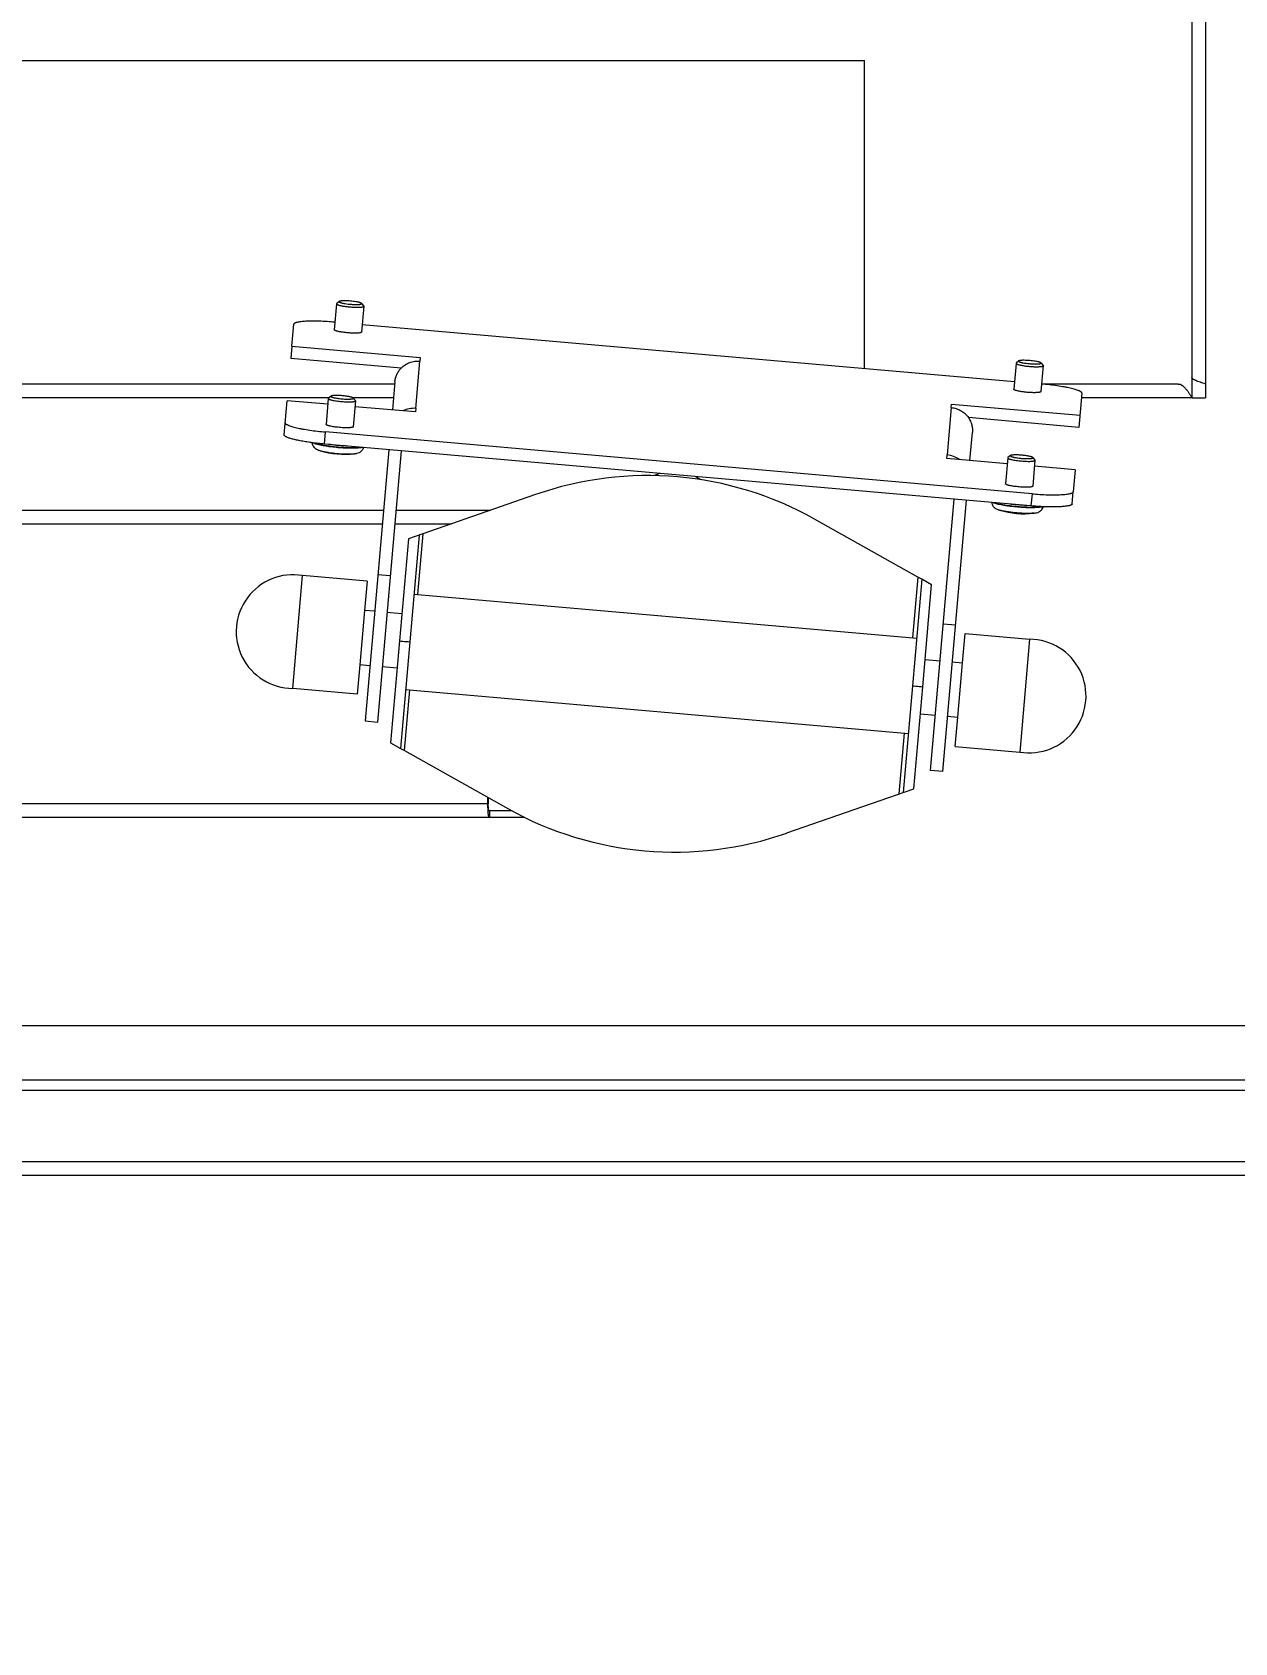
# Model space of a CAD drawing. Header units: millimetres. Extents: x 2027740 to 2136289, y -1533552 to -1491502.
# Drawn here: x 2096583.1 to 2096759.4, y -1507472.3 to -1507236.3 of the extents above; entities that cross this region are included whole.
import ezdxf

# ---------------------------------------------------------------- set-up
doc = ezdxf.new("R2010")
doc.units = ezdxf.units.MM
doc.header["$MEASUREMENT"] = 0
doc.layers.add('10_Einrichtung', color=7, linetype='Continuous', lineweight=0)
doc.layers.add('13_Ladenbau', color=94, linetype='Continuous', lineweight=0)
doc.styles.add('Rossmann', font='ARIALN.TTF', dxfattribs={"height": 100})
doc.styles.add('Style-Arial Narrow', font='ARIALN.TTF')
doc.dimstyles.new('Rossmann', dxfattribs={"dimtxt": 100, "dimasz": 75, "dimexe": 50, "dimexo": 0.0625, "dimgap": 50, "dimtad": 1, "dimdec": 3, "dimlfac": 0.001, "dimzin": 3, "dimtxsty": 'Rossmann', "dimcen": 0, "dimadec": 3, "dimazin": 0, "dimtfac": 1, "dimtdec": 0, "dimtofl": 0, "dimtmove": 0, "dimatfit": 1, "dimfxl": 200, "dimfxlon": 1, "dimfrac": 2, "dimtolj": 1, "dimtzin": 3, "dimarcsym": 0})

# ---------------------------------------------------------------- blocks, each defined once
blk = doc.blocks.new('*U906')
at = {"layer": '10_Einrichtung', "color": 1, "linetype": 'Continuous', "lineweight": 0}
for p, q in [((2.5287, 1.1203), (2.5287, -2.3897)), ((2.5487, 1.1303), (2.5487, -2.3997)), ((0.0487, -1.9257), (2.0487, -1.9257)), ((2.0487, -2.377), (2.0487, -1.9257)), ((1.2746, -2.2822), (1.2713, -2.3202)), ((1.2786, -2.2787), (1.2749, -2.2818)), ((1.3112, -2.2816), (1.3143, -2.2853)), ((1.3145, -2.2857), (1.3112, -2.3237)), ((1.209, -2.3443), (1.2118, -2.3122)), ((1.3121, -2.3126), (2.2685, -2.3962)), ((1.209, -2.3443), (1.2074, -2.3621)), ((1.209, -2.3443), (1.3973, -2.3608)), ((1.3693, -2.3763), (1.2074, -2.3621)), ((1.3907, -2.4354), (1.3968, -2.3661)), ((1.3973, -2.3608), (1.3968, -2.3661)), ((2.2708, -2.3694), (2.2675, -2.4073)), ((2.2748, -2.3659), (2.2711, -2.369)), ((2.3074, -2.3688), (2.3105, -2.3724)), ((2.3107, -2.3728), (2.3074, -2.4108)), ((1.3597, -2.3997), (-0.3913, -2.3997)), ((1.36, -2.3967), (1.3564, -2.4377)), ((2.5087, -2.3997), (2.3083, -2.3997)), ((2.5287, -2.3897), (2.5287, -2.4197)), ((2.5487, -2.3997), (2.5487, -2.4197)), ((1.2637, -2.4197), (-0.4113, -2.4197)), ((1.1976, -2.4741), (1.202, -2.4242)), ((1.2618, -2.4294), (1.202, -2.4242)), ((1.2625, -2.4208), (1.2592, -2.4588)), ((1.2665, -2.4174), (1.2627, -2.4205)), ((1.358, -2.4197), (1.2982, -2.4197)), ((1.299, -2.4202), (1.3022, -2.4239)), ((1.3024, -2.4243), (1.299, -2.4623)), ((2.1758, -2.4342), (2.1763, -2.429)), ((2.1763, -2.429), (2.3646, -2.4454)), ((2.3674, -2.4133), (2.363, -2.4632)), ((2.5287, -2.4197), (2.3668, -2.4197)), ((2.5287, -2.4197), (2.5487, -2.4197)), ((1.3903, -2.4407), (1.3016, -2.4329)), ((1.3907, -2.4354), (1.3903, -2.4407)), ((2.1758, -2.4342), (2.1698, -2.5036)), ((2.363, -2.4632), (2.2011, -2.449)), ((1.2567, -2.4877), (1.2582, -2.4699)), ((2.2943, -2.5606), (1.2582, -2.4699)), ((2.2032, -2.5118), (2.2068, -2.4707)), ((1.3138, -2.4927), (1.2567, -2.4877)), ((2.2356, -2.5733), (1.3138, -2.4927)), ((1.3513, -2.496), (1.3165, -2.8935)), ((1.3692, -2.4975), (1.3345, -2.895)), ((1.3009, -2.5018), (1.3009, -2.5018)), ((2.1693, -2.5088), (2.1698, -2.5036)), ((2.258, -2.5166), (2.1693, -2.5088)), ((2.2587, -2.508), (2.2554, -2.546)), ((2.2627, -2.5045), (2.2589, -2.5076)), ((2.2952, -2.5074), (2.2984, -2.5111)), ((2.2986, -2.5115), (2.2952, -2.5495)), ((2.3576, -2.5253), (2.2978, -2.5201)), ((2.3576, -2.5253), (2.3548, -2.5575)), ((1.5661, -2.5618), (1.38, -2.6267)), ((2.1454, -2.966), (2.1801, -2.5685)), ((2.1633, -2.9675), (2.1981, -2.57)), ((2.2943, -2.5606), (2.2927, -2.5783)), ((2.3532, -2.5752), (2.3548, -2.5575)), ((-0.0728, -2.5847), (1.3435, -2.5847)), ((1.3616, -2.5847), (1.5004, -2.5847)), ((1.4986, -2.5847), (1.4986, -2.5853)), ((2.2927, -2.5783), (2.2356, -2.5733)), ((2.2467, -2.5845), (2.2467, -2.5845)), ((0.0142, -2.6047), (1.3418, -2.6047)), ((1.3599, -2.6047), (1.4431, -2.6047)), ((1.394, -2.7082), (1.4018, -2.6191)), ((2.127, -2.6826), (1.9751, -2.5975)), ((1.38, -2.6267), (1.3539, -2.9256)), ((1.3955, -2.6213), (1.3682, -2.9336)), ((1.2103, -2.8458), (1.2247, -2.6804)), ((1.3194, -2.6887), (1.2247, -2.6804)), ((1.3194, -2.6887), (1.3156, -2.7315)), ((1.3532, -2.6806), (1.3353, -2.6791)), ((2.1327, -2.6858), (2.1054, -2.9981)), ((2.127, -2.6826), (2.1192, -2.7717)), ((2.1327, -2.6858), (2.127, -2.6826)), ((2.1471, -2.6938), (2.1327, -2.6858)), ((1.388, -2.7077), (2.1252, -2.7722)), ((2.134, -2.8433), (2.1471, -2.6938)), ((1.3156, -2.7315), (1.3087, -2.8112)), ((1.3306, -2.7328), (1.3156, -2.7315)), ((1.3704, -2.7363), (1.3485, -2.7344)), ((2.1821, -2.7532), (2.1641, -2.7516)), ((1.3669, -2.7761), (1.3819, -2.7774)), ((2.1923, -2.8082), (2.196, -2.7654)), ((2.196, -2.7654), (2.2907, -2.7736)), ((2.2907, -2.7736), (2.2762, -2.939)), ((2.1375, -2.8034), (2.1594, -2.8053)), ((2.1773, -2.8069), (2.1923, -2.8082)), ((2.1853, -2.8879), (2.1923, -2.8082)), ((1.3087, -2.8112), (1.3049, -2.854)), ((1.3236, -2.8125), (1.3087, -2.8112)), ((1.3635, -2.816), (1.3415, -2.8141)), ((1.3049, -2.854), (1.2103, -2.8458)), ((1.374, -2.9368), (1.3818, -2.8477)), ((1.3758, -2.8472), (2.113, -2.9117)), ((2.1191, -2.8419), (2.134, -2.8433)), ((2.1209, -2.9927), (2.134, -2.8433)), ((1.3165, -2.8935), (1.3345, -2.895)), ((2.1305, -2.8831), (2.1524, -2.885)), ((2.1704, -2.8866), (2.1853, -2.8879)), ((2.1816, -2.9307), (2.1853, -2.8879)), ((1.3539, -2.9256), (1.3682, -2.9336)), ((2.107, -2.9112), (2.0992, -3.0003)), ((1.3682, -2.9336), (1.374, -2.9368)), ((1.374, -2.9368), (1.5259, -3.0218)), ((2.1816, -2.9307), (2.2762, -2.939)), ((2.1633, -2.9675), (2.1454, -2.966)), ((1.9348, -3.0576), (2.1209, -2.9927)), ((1.496, -3.0147), (0.0142, -3.0147)), ((1.496, -3.0051), (1.496, -3.0147)), ((1.497, -3.0057), (1.497, -3.0147)), ((1.5504, -3.0347), (-0.0728, -3.0347)), ((1.4981, -3.0247), (1.531, -3.0247)), ((1.4986, -3.0247), (1.4986, -3.0347)), ((-1.8913, -3.3397), (5.1087, -3.3397)), ((5.1087, -3.4197), (-1.8913, -3.4197)), ((-0.7913, -3.4347), (2.9587, -3.4347)), ((3.9087, -3.5397), (-1.0783, -3.5397)), ((3.9087, -3.5597), (-1.0783, -3.5597))]:
    blk.add_line(p, q, dxfattribs=at)
at = {"layer": '10_Einrichtung', "color": 1, "linetype": 'Continuous', "lineweight": 0, "flags": 128}
for points in [[(1.3669, -2.7761), (1.3694, -2.7764), (1.3719, -2.7766), (1.3744, -2.7768), (1.3769, -2.777), (1.3794, -2.7772), (1.3819, -2.7774)], [(2.1191, -2.8419), (2.1216, -2.8422), (2.1241, -2.8424), (2.1266, -2.8426), (2.129, -2.8428), (2.1315, -2.843), (2.134, -2.8433)]]:
    blk.add_lwpolyline(points, dxfattribs=at)
at = {"layer": '10_Einrichtung', "color": 1, "linetype": 'Continuous', "lineweight": 0}
for centre, radius, start, end in [((1.3877, -2.4695), 0.0342, 84.9802, 117.265), ((1.2527, -2.4431), 0.0451, 250.3894, 252.0835), ((1.2863, -2.3786), 0.124, 253.2143, 276.7857), ((1.2626, -2.4571), 0.0421, 253.2183, 253.9642), ((1.296, -2.4605), 0.0416, 276.3618, 276.7818), ((2.1668, -2.5377), 0.0342, 52.735, 85.0198), ((1.7309, -3.0338), 0.5, 60.7609, 109.2391), ((1.7654, -2.5839), 0.0557, 107.2468, 116.1866), ((1.775, -2.5848), 0.0557, 53.8134, 62.7532), ((2.2825, -2.4658), 0.124, 253.2143, 276.7857), ((2.2587, -2.5445), 0.0418, 253.2191, 253.6817), ((2.2922, -2.5477), 0.0415, 276.204, 276.7835), ((2.3046, -2.537), 0.0432, 277.8804, 279.6452), ((1.2108, -2.7625), 0.0833, 80.3659, 269.6341), ((2.2901, -2.8569), 0.0833, 260.3659, 89.6341), ((1.7701, -2.5856), 0.5, 240.7609, 289.2391)]:
    blk.add_arc(centre, radius, start, end, dxfattribs=at)
for points, knots in [([(1.2749, -2.2818), (1.2748, -2.2819), (1.2747, -2.282), (1.2746, -2.2821), (1.2746, -2.2822)], [0, 0, 0, 0, 0.548147, 1, 1, 1, 1]), ([(1.2746, -2.2822), (1.2746, -2.2823), (1.2747, -2.2824), (1.2748, -2.2826), (1.2749, -2.2827), (1.2752, -2.2829), (1.2755, -2.2831), (1.2758, -2.2833), (1.2763, -2.2835), (1.277, -2.2838), (1.278, -2.2841), (1.2794, -2.2845), (1.281, -2.2848), (1.2822, -2.2851), (1.2828, -2.2852)], [0, 0, 0, 0, 0.018971, 0.040937, 0.067879, 0.100846, 0.140341, 0.18659, 0.239647, 0.299478, 0.438952, 0.603599, 0.791434, 1, 1, 1, 1]), ([(1.2786, -2.2787), (1.2786, -2.2788), (1.2785, -2.2789), (1.2784, -2.279), (1.2784, -2.2792), (1.2786, -2.2794), (1.2787, -2.2796), (1.279, -2.2797), (1.2793, -2.2799), (1.2797, -2.2801), (1.2802, -2.2803), (1.2809, -2.2805), (1.282, -2.2808), (1.2835, -2.2812), (1.2846, -2.2814), (1.2851, -2.2815)], [0, 0, 0, 0, 0.025484, 0.046538, 0.067276, 0.091975, 0.123281, 0.162433, 0.209962, 0.26603, 0.33062, 0.403581, 0.573611, 0.773544, 1, 1, 1, 1]), ([(1.3046, -2.2795), (1.3034, -2.2792), (1.3008, -2.2788), (1.2968, -2.2783), (1.2927, -2.278), (1.2887, -2.2778), (1.2856, -2.2778), (1.2834, -2.2778), (1.282, -2.2779), (1.2808, -2.2781), (1.28, -2.2782), (1.2794, -2.2784), (1.2791, -2.2785), (1.2788, -2.2786), (1.2787, -2.2787), (1.2786, -2.2787)], [0, 0, 0, 0, 0.142243, 0.298857, 0.459833, 0.614857, 0.754031, 0.814878, 0.868605, 0.914421, 0.951718, 0.967059, 0.980178, 0.991118, 1, 1, 1, 1]), ([(1.2828, -2.2852), (1.2844, -2.2855), (1.2877, -2.286), (1.292, -2.2865), (1.2956, -2.2868), (1.2983, -2.287), (1.3009, -2.2871), (1.3034, -2.2872), (1.3057, -2.2872), (1.3079, -2.2872), (1.3098, -2.2871), (1.3111, -2.2869), (1.3121, -2.2868), (1.3127, -2.2867), (1.3132, -2.2865), (1.3137, -2.2864), (1.314, -2.2862), (1.3143, -2.2861), (1.3144, -2.2859), (1.3145, -2.2858), (1.3145, -2.2857)], [0, 0, 0, 0, 0.150533, 0.316493, 0.401499, 0.485775, 0.567776, 0.645998, 0.719017, 0.785513, 0.844307, 0.894391, 0.915916, 0.934994, 0.951579, 0.965659, 0.977279, 0.986581, 0.993908, 1, 1, 1, 1]), ([(1.2851, -2.2815), (1.2865, -2.2818), (1.2895, -2.2822), (1.2933, -2.2827), (1.2964, -2.2829), (1.2988, -2.2831), (1.301, -2.2832), (1.3032, -2.2832), (1.3051, -2.2832), (1.3069, -2.2831), (1.3082, -2.283), (1.3091, -2.2829), (1.3096, -2.2828), (1.3101, -2.2827), (1.3105, -2.2826), (1.3108, -2.2824), (1.3111, -2.2823), (1.3112, -2.2821), (1.3113, -2.2819), (1.3113, -2.2818), (1.3112, -2.2816), (1.3112, -2.2816)], [0, 0, 0, 0, 0.158668, 0.33372, 0.422895, 0.510696, 0.595299, 0.674951, 0.748015, 0.813008, 0.868648, 0.892632, 0.91392, 0.932442, 0.948166, 0.961115, 0.97142, 0.979416, 0.985891, 0.992261, 1, 1, 1, 1]), ([(1.3112, -2.2816), (1.3111, -2.2815), (1.3108, -2.2813), (1.3104, -2.281), (1.3098, -2.2808), (1.309, -2.2805), (1.3081, -2.2802), (1.3066, -2.2799), (1.3054, -2.2796), (1.3046, -2.2795)], [0, 0, 0, 0, 0.056051, 0.132061, 0.228834, 0.346134, 0.48318, 0.638814, 1, 1, 1, 1]), ([(1.3145, -2.2857), (1.3145, -2.2856), (1.3145, -2.2855), (1.3144, -2.2853), (1.3143, -2.2853)], [0, 0, 0, 0, 0.45186, 1, 1, 1, 1]), ([(1.2723, -2.3091), (1.2684, -2.3088), (1.2608, -2.3082), (1.2497, -2.3077), (1.2408, -2.3075), (1.2343, -2.3076), (1.2299, -2.3078), (1.226, -2.3081), (1.2224, -2.3084), (1.2193, -2.3088), (1.2171, -2.3093), (1.2156, -2.3097), (1.2146, -2.31), (1.2138, -2.3103), (1.2131, -2.3106), (1.2126, -2.311), (1.2122, -2.3114), (1.2119, -2.3118), (1.2118, -2.312), (1.2118, -2.3122)], [0, 0, 0, 0, 0.189849, 0.372548, 0.54124, 0.618345, 0.68966, 0.754538, 0.812415, 0.862812, 0.90537, 0.923643, 0.9399, 0.954158, 0.966469, 0.976936, 0.98575, 0.993253, 1, 1, 1, 1]), ([(1.2795, -2.3232), (1.2788, -2.3231), (1.2777, -2.3228), (1.2761, -2.3224), (1.2747, -2.3221), (1.2736, -2.3217), (1.2729, -2.3215), (1.2725, -2.3213), (1.2721, -2.3211), (1.2718, -2.3209), (1.2716, -2.3207), (1.2714, -2.3205), (1.2713, -2.3204), (1.2713, -2.3202), (1.2713, -2.3202)], [0, 0, 0, 0, 0.208571, 0.396399, 0.56105, 0.700523, 0.760353, 0.813412, 0.859659, 0.899155, 0.932121, 0.959064, 0.981029, 1, 1, 1, 1]), ([(1.3112, -2.3237), (1.3112, -2.3237), (1.3111, -2.3239), (1.3109, -2.3241), (1.3107, -2.3242), (1.3103, -2.3244), (1.3099, -2.3245), (1.3094, -2.3246), (1.3088, -2.3248), (1.3078, -2.3249), (1.3064, -2.3251), (1.3045, -2.3252), (1.3024, -2.3252), (1.3001, -2.3252), (1.2976, -2.3251), (1.295, -2.325), (1.2923, -2.3248), (1.2887, -2.3245), (1.2844, -2.324), (1.281, -2.3235), (1.2795, -2.3232)], [0, 0, 0, 0, 0.006092, 0.013419, 0.022721, 0.034341, 0.048422, 0.065007, 0.084084, 0.105609, 0.155694, 0.214487, 0.280983, 0.354002, 0.432225, 0.514225, 0.598502, 0.683507, 0.849467, 1, 1, 1, 1]), ([(1.36, -2.3967), (1.3602, -2.3948), (1.3608, -2.391), (1.3628, -2.3856), (1.3656, -2.3806), (1.368, -2.3776), (1.3693, -2.3763)], [0, 0, 0, 0, 0.249677, 0.499493, 0.74957, 1, 1, 1, 1]), ([(1.3693, -2.3763), (1.3711, -2.3745), (1.375, -2.3712), (1.3818, -2.3678), (1.3892, -2.366), (1.3943, -2.3659), (1.3968, -2.3661)], [0, 0, 0, 0, 0.24934, 0.499203, 0.749486, 1, 1, 1, 1]), ([(2.2711, -2.369), (2.271, -2.369), (2.2709, -2.3691), (2.2708, -2.3693), (2.2708, -2.3694)], [0, 0, 0, 0, 0.548144, 1, 1, 1, 1]), ([(2.2708, -2.3694), (2.2708, -2.3694), (2.2709, -2.3695), (2.271, -2.3697), (2.2711, -2.3699), (2.2714, -2.3701), (2.2717, -2.3703), (2.272, -2.3704), (2.2725, -2.3706), (2.2732, -2.3709), (2.2742, -2.3712), (2.2756, -2.3716), (2.2772, -2.372), (2.2784, -2.3722), (2.279, -2.3723)], [0, 0, 0, 0, 0.018971, 0.040936, 0.067879, 0.100845, 0.140341, 0.186589, 0.239648, 0.299478, 0.438951, 0.603602, 0.791427, 1, 1, 1, 1]), ([(2.2748, -2.3659), (2.2748, -2.3659), (2.2747, -2.366), (2.2746, -2.3662), (2.2746, -2.3664), (2.2747, -2.3665), (2.2749, -2.3667), (2.2752, -2.3669), (2.2755, -2.3671), (2.2759, -2.3672), (2.2764, -2.3674), (2.2771, -2.3677), (2.2782, -2.368), (2.2797, -2.3683), (2.2808, -2.3686), (2.2813, -2.3687)], [0, 0, 0, 0, 0.025487, 0.046541, 0.067278, 0.091977, 0.123281, 0.162434, 0.209959, 0.266028, 0.330617, 0.40358, 0.573609, 0.77354, 1, 1, 1, 1]), ([(2.3008, -2.3666), (2.2996, -2.3664), (2.297, -2.366), (2.293, -2.3655), (2.2889, -2.3652), (2.2849, -2.365), (2.2818, -2.3649), (2.2796, -2.365), (2.2782, -2.3651), (2.277, -2.3652), (2.2762, -2.3654), (2.2756, -2.3655), (2.2753, -2.3656), (2.275, -2.3658), (2.2749, -2.3659), (2.2748, -2.3659)], [0, 0, 0, 0, 0.142242, 0.298855, 0.45983, 0.614854, 0.754027, 0.814874, 0.868602, 0.914418, 0.951716, 0.967058, 0.980177, 0.991118, 1, 1, 1, 1]), ([(2.279, -2.3723), (2.2806, -2.3726), (2.2839, -2.3732), (2.2882, -2.3737), (2.2918, -2.374), (2.2945, -2.3742), (2.2971, -2.3743), (2.2996, -2.3744), (2.3019, -2.3744), (2.3041, -2.3743), (2.3059, -2.3742), (2.3073, -2.3741), (2.3083, -2.3739), (2.3089, -2.3738), (2.3094, -2.3737), (2.3099, -2.3735), (2.3102, -2.3734), (2.3105, -2.3732), (2.3106, -2.3731), (2.3107, -2.3729), (2.3107, -2.3728)], [0, 0, 0, 0, 0.150533, 0.316493, 0.401499, 0.485775, 0.567776, 0.645998, 0.719017, 0.785513, 0.844307, 0.894391, 0.915916, 0.934994, 0.951578, 0.965659, 0.977279, 0.986581, 0.993908, 1, 1, 1, 1]), ([(2.2813, -2.3687), (2.2827, -2.3689), (2.2857, -2.3694), (2.2895, -2.3698), (2.2926, -2.3701), (2.295, -2.3702), (2.2972, -2.3703), (2.2994, -2.3704), (2.3013, -2.3703), (2.3031, -2.3703), (2.3043, -2.3702), (2.3052, -2.37), (2.3058, -2.3699), (2.3063, -2.3698), (2.3067, -2.3697), (2.307, -2.3696), (2.3073, -2.3694), (2.3074, -2.3693), (2.3075, -2.3691), (2.3075, -2.3689), (2.3074, -2.3688), (2.3074, -2.3688)], [0, 0, 0, 0, 0.158667, 0.333717, 0.422891, 0.510691, 0.595294, 0.674946, 0.74801, 0.813004, 0.868644, 0.892629, 0.913917, 0.93244, 0.948164, 0.961115, 0.97142, 0.979417, 0.985892, 0.992261, 1, 1, 1, 1]), ([(2.3074, -2.3688), (2.3073, -2.3687), (2.307, -2.3685), (2.3066, -2.3682), (2.3059, -2.3679), (2.3052, -2.3677), (2.3043, -2.3674), (2.3028, -2.367), (2.3016, -2.3668), (2.3008, -2.3666)], [0, 0, 0, 0, 0.056047, 0.132053, 0.228825, 0.346125, 0.483169, 0.638816, 1, 1, 1, 1]), ([(2.3107, -2.3728), (2.3107, -2.3728), (2.3107, -2.3726), (2.3106, -2.3725), (2.3105, -2.3724)], [0, 0, 0, 0, 0.451857, 1, 1, 1, 1]), ([(2.3674, -2.4133), (2.3674, -2.4131), (2.3674, -2.4128), (2.3672, -2.4124), (2.3668, -2.412), (2.3664, -2.4115), (2.3657, -2.4111), (2.365, -2.4106), (2.3641, -2.4101), (2.3627, -2.4095), (2.3605, -2.4087), (2.3576, -2.4077), (2.3541, -2.4068), (2.3503, -2.4058), (2.346, -2.4049), (2.3396, -2.4037), (2.3309, -2.4023), (2.3198, -2.4008), (2.3122, -2.4001), (2.3083, -2.3997)], [0, 0, 0, 0, 0.006747, 0.01425, 0.023064, 0.033531, 0.045842, 0.0601, 0.076357, 0.09463, 0.137188, 0.187585, 0.245462, 0.31034, 0.381655, 0.45876, 0.627452, 0.810151, 1, 1, 1, 1]), ([(2.5087, -2.3997), (2.5091, -2.3997), (2.51, -2.3998), (2.5117, -2.4002), (2.5134, -2.401), (2.515, -2.4021), (2.5167, -2.4035), (2.5188, -2.4056), (2.5213, -2.4086), (2.5238, -2.4121), (2.5262, -2.4158), (2.5279, -2.4184), (2.5287, -2.4197)], [0, 0, 0, 0, 0.042845, 0.086687, 0.180532, 0.231999, 0.286933, 0.407481, 0.541747, 0.68755, 0.841625, 1, 1, 1, 1]), ([(2.5487, -2.3997), (2.5474, -2.3993), (2.5448, -2.3985), (2.5411, -2.3972), (2.5377, -2.396), (2.5351, -2.395), (2.5333, -2.3941), (2.5321, -2.3935), (2.5311, -2.3929), (2.5302, -2.3922), (2.5296, -2.3916), (2.5291, -2.391), (2.5288, -2.3903), (2.5287, -2.3899), (2.5287, -2.3897)], [0, 0, 0, 0, 0.177821, 0.349461, 0.508976, 0.651265, 0.714598, 0.772179, 0.823719, 0.86912, 0.908575, 0.94269, 0.972557, 1, 1, 1, 1]), ([(1.2627, -2.4205), (1.2627, -2.4205), (1.2626, -2.4206), (1.2625, -2.4208), (1.2625, -2.4208)], [0, 0, 0, 0, 0.548143, 1, 1, 1, 1]), ([(1.2625, -2.4208), (1.2625, -2.4209), (1.2625, -2.421), (1.2626, -2.4211), (1.2627, -2.4213), (1.2629, -2.4215), (1.2634, -2.4218), (1.264, -2.4221), (1.2648, -2.4224), (1.2658, -2.4227), (1.267, -2.423), (1.2688, -2.4235), (1.2714, -2.424), (1.2748, -2.4245), (1.2785, -2.425), (1.2811, -2.4253), (1.2824, -2.4254)], [0, 0, 0, 0, 0.006726, 0.014214, 0.023023, 0.033495, 0.060075, 0.09466, 0.137308, 0.18781, 0.245797, 0.310784, 0.459367, 0.6281, 0.810625, 1, 1, 1, 1]), ([(1.2665, -2.4174), (1.2665, -2.4174), (1.2664, -2.4175), (1.2663, -2.4176), (1.2663, -2.4177), (1.2663, -2.4179), (1.2664, -2.418), (1.2665, -2.4181), (1.2667, -2.4183), (1.267, -2.4185), (1.2676, -2.4187), (1.2683, -2.419), (1.2692, -2.4193), (1.2703, -2.4196), (1.2715, -2.4199), (1.2734, -2.4202), (1.2759, -2.4207), (1.2792, -2.4211), (1.2815, -2.4213), (1.2827, -2.4214)], [0, 0, 0, 0, 0.009089, 0.016773, 0.023843, 0.031295, 0.039992, 0.050481, 0.063066, 0.077899, 0.114547, 0.160552, 0.215637, 0.27931, 0.35093, 0.429732, 0.605339, 0.798326, 1, 1, 1, 1]), ([(1.2828, -2.4168), (1.2818, -2.4168), (1.2799, -2.4166), (1.2771, -2.4165), (1.2745, -2.4164), (1.2722, -2.4164), (1.2701, -2.4166), (1.2687, -2.4167), (1.2678, -2.4169), (1.2672, -2.417), (1.2668, -2.4172), (1.2666, -2.4173), (1.2665, -2.4174)], [0, 0, 0, 0, 0.17726, 0.348747, 0.5092, 0.653728, 0.778002, 0.878451, 0.918919, 0.952616, 0.979539, 1, 1, 1, 1]), ([(1.2824, -2.4254), (1.2837, -2.4255), (1.2862, -2.4257), (1.2899, -2.4258), (1.2933, -2.4259), (1.2959, -2.4258), (1.2977, -2.4257), (1.2989, -2.4256), (1.2999, -2.4254), (1.3007, -2.4253), (1.3014, -2.4251), (1.3018, -2.4249), (1.3021, -2.4247), (1.3022, -2.4246), (1.3023, -2.4245), (1.3024, -2.4244), (1.3024, -2.4243)], [0, 0, 0, 0, 0.190336, 0.373224, 0.541888, 0.690142, 0.754919, 0.81269, 0.86299, 0.905463, 0.939918, 0.966427, 0.976891, 0.985712, 0.99323, 1, 1, 1, 1]), ([(1.2827, -2.4214), (1.2839, -2.4215), (1.2861, -2.4217), (1.2894, -2.4218), (1.292, -2.4218), (1.2938, -2.4218), (1.295, -2.4217), (1.2961, -2.4216), (1.297, -2.4215), (1.2978, -2.4214), (1.2983, -2.4212), (1.2987, -2.4211), (1.2989, -2.421), (1.299, -2.4209), (1.2991, -2.4207), (1.2992, -2.4206), (1.2992, -2.4205), (1.2991, -2.4204), (1.2991, -2.4203), (1.299, -2.4202)], [0, 0, 0, 0, 0.202795, 0.3962, 0.571712, 0.650335, 0.721721, 0.78513, 0.839941, 0.885684, 0.922103, 0.936843, 0.949352, 0.959792, 0.96847, 0.975943, 0.983071, 0.990832, 1, 1, 1, 1]), ([(1.299, -2.4202), (1.299, -2.4202), (1.2988, -2.42), (1.2984, -2.4198), (1.2979, -2.4195), (1.2972, -2.4193), (1.2965, -2.419), (1.2953, -2.4187), (1.2935, -2.4183), (1.2911, -2.4179), (1.2885, -2.4175), (1.2857, -2.4171), (1.2838, -2.4169), (1.2828, -2.4168)], [0, 0, 0, 0, 0.020381, 0.047285, 0.081022, 0.121581, 0.168784, 0.222342, 0.346967, 0.491781, 0.652311, 0.82352, 1, 1, 1, 1]), ([(1.3024, -2.4243), (1.3024, -2.4243), (1.3023, -2.4241), (1.3023, -2.424), (1.3022, -2.4239)], [0, 0, 0, 0, 0.451857, 1, 1, 1, 1]), ([(2.2756, -2.4103), (2.275, -2.4102), (2.2739, -2.41), (2.2723, -2.4096), (2.2709, -2.4092), (2.2698, -2.4089), (2.2691, -2.4086), (2.2687, -2.4084), (2.2683, -2.4082), (2.268, -2.4081), (2.2678, -2.4079), (2.2676, -2.4077), (2.2675, -2.4075), (2.2675, -2.4074), (2.2675, -2.4073)], [0, 0, 0, 0, 0.208571, 0.396399, 0.56105, 0.700523, 0.760353, 0.813412, 0.859659, 0.899155, 0.932121, 0.959064, 0.981029, 1, 1, 1, 1]), ([(2.3074, -2.4108), (2.3074, -2.4109), (2.3073, -2.411), (2.3071, -2.4112), (2.3069, -2.4114), (2.3065, -2.4115), (2.3061, -2.4117), (2.3056, -2.4118), (2.305, -2.4119), (2.304, -2.4121), (2.3026, -2.4122), (2.3007, -2.4123), (2.2986, -2.4124), (2.2963, -2.4124), (2.2938, -2.4123), (2.2912, -2.4122), (2.2885, -2.412), (2.2849, -2.4117), (2.2806, -2.4112), (2.2772, -2.4106), (2.2756, -2.4103)], [0, 0, 0, 0, 0.006092, 0.013419, 0.022721, 0.034341, 0.048422, 0.065007, 0.084084, 0.105609, 0.155694, 0.214487, 0.280983, 0.354002, 0.432225, 0.514225, 0.598502, 0.683507, 0.849467, 1, 1, 1, 1]), ([(2.1758, -2.4342), (2.1783, -2.4345), (2.1833, -2.4355), (2.1903, -2.4386), (2.1964, -2.4431), (2.1997, -2.447), (2.2011, -2.449)], [0, 0, 0, 0, 0.250514, 0.500797, 0.75066, 1, 1, 1, 1]), ([(2.2011, -2.449), (2.2022, -2.4506), (2.204, -2.454), (2.206, -2.4594), (2.2069, -2.465), (2.2069, -2.4689), (2.2068, -2.4707)], [0, 0, 0, 0, 0.25043, 0.500507, 0.750323, 1, 1, 1, 1]), ([(1.2376, -2.4856), (1.2348, -2.4852), (1.2293, -2.4844), (1.2227, -2.4832), (1.2178, -2.4822), (1.2144, -2.4815), (1.2113, -2.4808), (1.2085, -2.48), (1.206, -2.4792), (1.2038, -2.4785), (1.2019, -2.4777), (1.2004, -2.477), (1.1993, -2.4764), (1.1986, -2.4759), (1.1982, -2.4755), (1.1979, -2.4752), (1.1977, -2.4748), (1.1976, -2.4745), (1.1976, -2.4742), (1.1976, -2.4741)], [0, 0, 0, 0, 0.202405, 0.389354, 0.475657, 0.556503, 0.631436, 0.700042, 0.76196, 0.816888, 0.864598, 0.904963, 0.938007, 0.951872, 0.964057, 0.974695, 0.983995, 0.992278, 1, 1, 1, 1]), ([(1.1992, -2.4564), (1.1992, -2.4565), (1.1992, -2.4568), (1.1994, -2.4572), (1.1997, -2.4577), (1.2002, -2.4581), (1.2008, -2.4586), (1.2016, -2.459), (1.2025, -2.4595), (1.2039, -2.4602), (1.206, -2.461), (1.209, -2.4619), (1.2124, -2.4629), (1.2163, -2.4638), (1.2206, -2.4648), (1.227, -2.466), (1.2357, -2.4674), (1.2467, -2.4688), (1.2543, -2.4696), (1.2582, -2.4699)], [0, 0, 0, 0, 0.006747, 0.01425, 0.023064, 0.033531, 0.045842, 0.0601, 0.076357, 0.09463, 0.137188, 0.187585, 0.245462, 0.31034, 0.381655, 0.45876, 0.627452, 0.810151, 1, 1, 1, 1]), ([(1.2791, -2.4634), (1.2778, -2.4632), (1.2752, -2.463), (1.2715, -2.4625), (1.2681, -2.462), (1.2655, -2.4615), (1.2637, -2.461), (1.2625, -2.4607), (1.2615, -2.4604), (1.2607, -2.4601), (1.26, -2.4598), (1.2596, -2.4595), (1.2594, -2.4593), (1.2593, -2.4591), (1.2592, -2.459), (1.2592, -2.4589), (1.2592, -2.4588)], [0, 0, 0, 0, 0.189375, 0.3719, 0.540634, 0.689217, 0.754204, 0.812191, 0.862693, 0.905341, 0.939925, 0.966505, 0.976977, 0.985786, 0.993274, 1, 1, 1, 1]), ([(1.299, -2.4623), (1.299, -2.4624), (1.299, -2.4625), (1.2989, -2.4626), (1.2988, -2.4627), (1.2985, -2.4629), (1.2981, -2.4631), (1.2974, -2.4633), (1.2966, -2.4634), (1.2955, -2.4636), (1.2944, -2.4637), (1.2925, -2.4638), (1.2899, -2.4639), (1.2866, -2.4638), (1.2829, -2.4637), (1.2804, -2.4635), (1.2791, -2.4634)], [0, 0, 0, 0, 0.00677, 0.014288, 0.023109, 0.033573, 0.060082, 0.094537, 0.137011, 0.18731, 0.245082, 0.309859, 0.458112, 0.626777, 0.809664, 1, 1, 1, 1]), ([(1.2567, -2.4877), (1.2534, -2.4874), (1.2471, -2.4868), (1.2407, -2.486), (1.2376, -2.4856)], [0, 0, 0, 0, 0.506548, 1, 1, 1, 1]), ([(1.2389, -2.486), (1.2389, -2.4869), (1.2393, -2.4887), (1.2404, -2.491), (1.2419, -2.4929), (1.2441, -2.4947), (1.2464, -2.4959), (1.2487, -2.4968), (1.2499, -2.4972), (1.2505, -2.4974)], [0, 0, 0, 0, 0.155502, 0.306375, 0.447572, 0.573901, 0.7894, 0.892635, 1, 1, 1, 1]), ([(1.2768, -2.4923), (1.273, -2.492), (1.2675, -2.4914), (1.2603, -2.4905), (1.2552, -2.4897), (1.2504, -2.4888), (1.2461, -2.4879), (1.2423, -2.487), (1.24, -2.4863), (1.2389, -2.486)], [0, 0, 0, 0, 0.293309, 0.434326, 0.568557, 0.693919, 0.808556, 0.910934, 1, 1, 1, 1]), ([(1.2767, -2.493), (1.2732, -2.4927), (1.2682, -2.4921), (1.2616, -2.4912), (1.257, -2.4905), (1.2528, -2.4897), (1.249, -2.4889), (1.2458, -2.4881), (1.2438, -2.4875), (1.2429, -2.4872)], [0, 0, 0, 0, 0.301861, 0.446094, 0.582264, 0.70787, 0.820633, 0.918555, 1, 1, 1, 1]), ([(1.251, -2.4975), (1.2517, -2.4977), (1.2533, -2.4982), (1.2559, -2.4987), (1.2588, -2.4993), (1.263, -2.5), (1.2687, -2.5008), (1.2734, -2.5013), (1.2758, -2.5015)], [0, 0, 0, 0, 0.092558, 0.197605, 0.313733, 0.439348, 0.711902, 1, 1, 1, 1]), ([(1.277, -2.4897), (1.2758, -2.4896), (1.2711, -2.4892), (1.2664, -2.4887), (1.2629, -2.4882)], [0, 0, 0, 0, 0.253434, 1, 1, 1, 1]), ([(1.2758, -2.5015), (1.2782, -2.5017), (1.2829, -2.502), (1.2886, -2.5022), (1.2928, -2.5022), (1.2957, -2.5022), (1.2983, -2.502), (1.2999, -2.5019), (1.3006, -2.5018)], [0, 0, 0, 0, 0.289763, 0.562728, 0.688141, 0.803834, 0.908245, 1, 1, 1, 1]), ([(1.3101, -2.493), (1.3092, -2.4932), (1.3072, -2.4935), (1.304, -2.4937), (1.3002, -2.4939), (1.2961, -2.4939), (1.2915, -2.4938), (1.285, -2.4936), (1.28, -2.4933), (1.2767, -2.493)], [0, 0, 0, 0, 0.081642, 0.179547, 0.292141, 0.417506, 0.553456, 0.697585, 1, 1, 1, 1]), ([(1.3138, -2.4927), (1.3127, -2.4928), (1.3103, -2.4931), (1.3065, -2.4933), (1.3022, -2.4934), (1.2959, -2.4934), (1.2873, -2.4931), (1.2804, -2.4926), (1.2768, -2.4923)], [0, 0, 0, 0, 0.090799, 0.194222, 0.30924, 0.434425, 0.708247, 1, 1, 1, 1]), ([(1.2903, -2.4906), (1.2892, -2.4906), (1.2848, -2.4903), (1.2804, -2.49), (1.277, -2.4897)], [0, 0, 0, 0, 0.245198, 1, 1, 1, 1]), ([(1.3009, -2.5018), (1.3016, -2.5017), (1.3028, -2.5015), (1.3052, -2.5011), (1.3076, -2.5003), (1.31, -2.4989), (1.3119, -2.4973), (1.3134, -2.4952), (1.3141, -2.4936), (1.3143, -2.4927)], [0, 0, 0, 0, 0.107532, 0.21093, 0.42645, 0.552553, 0.693558, 0.844394, 1, 1, 1, 1]), ([(2.2589, -2.5076), (2.2589, -2.5077), (2.2588, -2.5078), (2.2587, -2.5079), (2.2587, -2.508)], [0, 0, 0, 0, 0.548143, 1, 1, 1, 1]), ([(2.2587, -2.508), (2.2587, -2.508), (2.2587, -2.5081), (2.2588, -2.5083), (2.2589, -2.5084), (2.2591, -2.5087), (2.2595, -2.5089), (2.2602, -2.5092), (2.261, -2.5096), (2.262, -2.5099), (2.2632, -2.5102), (2.265, -2.5106), (2.2676, -2.5111), (2.271, -2.5117), (2.2747, -2.5122), (2.2773, -2.5124), (2.2786, -2.5125)], [0, 0, 0, 0, 0.006726, 0.014214, 0.023023, 0.033495, 0.060075, 0.09466, 0.137308, 0.18781, 0.245797, 0.310784, 0.459367, 0.6281, 0.810625, 1, 1, 1, 1]), ([(2.2627, -2.5045), (2.2626, -2.5046), (2.2626, -2.5046), (2.2625, -2.5048), (2.2625, -2.5049), (2.2625, -2.505), (2.2626, -2.5052), (2.2627, -2.5053), (2.2629, -2.5054), (2.2632, -2.5056), (2.2637, -2.5059), (2.2645, -2.5062), (2.2654, -2.5065), (2.2665, -2.5067), (2.2677, -2.507), (2.2696, -2.5074), (2.2721, -2.5078), (2.2754, -2.5083), (2.2777, -2.5085), (2.2789, -2.5086)], [0, 0, 0, 0, 0.009089, 0.016773, 0.023843, 0.031295, 0.039991, 0.050481, 0.063066, 0.0779, 0.114547, 0.160553, 0.215638, 0.279312, 0.350931, 0.429733, 0.60534, 0.798327, 1, 1, 1, 1]), ([(2.279, -2.504), (2.278, -2.5039), (2.2761, -2.5038), (2.2733, -2.5036), (2.2707, -2.5036), (2.2684, -2.5036), (2.2663, -2.5037), (2.2649, -2.5039), (2.264, -2.5041), (2.2634, -2.5042), (2.263, -2.5043), (2.2628, -2.5045), (2.2627, -2.5045)], [0, 0, 0, 0, 0.17726, 0.348748, 0.509201, 0.65373, 0.778004, 0.878452, 0.91892, 0.952617, 0.97954, 1, 1, 1, 1]), ([(2.2786, -2.5125), (2.2799, -2.5126), (2.2824, -2.5128), (2.2861, -2.513), (2.2895, -2.513), (2.2921, -2.513), (2.2939, -2.5129), (2.2951, -2.5127), (2.2961, -2.5126), (2.2969, -2.5124), (2.2976, -2.5122), (2.298, -2.5121), (2.2983, -2.5119), (2.2984, -2.5118), (2.2985, -2.5116), (2.2986, -2.5115), (2.2986, -2.5115)], [0, 0, 0, 0, 0.190336, 0.373224, 0.541888, 0.690142, 0.754919, 0.81269, 0.86299, 0.905463, 0.939918, 0.966427, 0.976891, 0.985712, 0.99323, 1, 1, 1, 1]), ([(2.2789, -2.5086), (2.2801, -2.5087), (2.2823, -2.5089), (2.2856, -2.509), (2.2881, -2.509), (2.29, -2.509), (2.2912, -2.5089), (2.2923, -2.5088), (2.2932, -2.5087), (2.294, -2.5085), (2.2945, -2.5084), (2.2949, -2.5082), (2.2951, -2.5081), (2.2952, -2.508), (2.2953, -2.5079), (2.2954, -2.5078), (2.2954, -2.5076), (2.2953, -2.5075), (2.2953, -2.5074), (2.2952, -2.5074)], [0, 0, 0, 0, 0.202795, 0.3962, 0.571711, 0.650335, 0.721721, 0.785129, 0.839941, 0.885684, 0.922103, 0.936843, 0.949352, 0.959792, 0.968471, 0.975944, 0.983071, 0.990832, 1, 1, 1, 1]), ([(2.2952, -2.5074), (2.2952, -2.5073), (2.295, -2.5071), (2.2946, -2.5069), (2.294, -2.5067), (2.2934, -2.5064), (2.2927, -2.5062), (2.2914, -2.5059), (2.2897, -2.5055), (2.2873, -2.505), (2.2847, -2.5046), (2.2819, -2.5043), (2.2799, -2.5041), (2.279, -2.504)], [0, 0, 0, 0, 0.020381, 0.047285, 0.081021, 0.121581, 0.168784, 0.222341, 0.346967, 0.491781, 0.652311, 0.82352, 1, 1, 1, 1]), ([(2.2986, -2.5115), (2.2986, -2.5114), (2.2985, -2.5113), (2.2984, -2.5111), (2.2984, -2.5111)], [0, 0, 0, 0, 0.451857, 1, 1, 1, 1]), ([(2.2753, -2.5505), (2.274, -2.5504), (2.2714, -2.5501), (2.2677, -2.5497), (2.2643, -2.5491), (2.2617, -2.5486), (2.2599, -2.5482), (2.2587, -2.5479), (2.2577, -2.5475), (2.2569, -2.5472), (2.2562, -2.5469), (2.2558, -2.5466), (2.2556, -2.5464), (2.2555, -2.5463), (2.2554, -2.5461), (2.2554, -2.546), (2.2554, -2.546)], [0, 0, 0, 0, 0.189375, 0.3719, 0.540634, 0.689217, 0.754204, 0.812191, 0.862693, 0.905341, 0.939925, 0.966505, 0.976977, 0.985786, 0.993274, 1, 1, 1, 1]), ([(2.2952, -2.5495), (2.2952, -2.5495), (2.2952, -2.5496), (2.2951, -2.5497), (2.295, -2.5499), (2.2947, -2.55), (2.2943, -2.5502), (2.2936, -2.5504), (2.2927, -2.5506), (2.2917, -2.5507), (2.2906, -2.5508), (2.2887, -2.551), (2.2861, -2.551), (2.2828, -2.551), (2.2791, -2.5508), (2.2766, -2.5506), (2.2753, -2.5505)], [0, 0, 0, 0, 0.00677, 0.014288, 0.023109, 0.033573, 0.060082, 0.094537, 0.137011, 0.18731, 0.245082, 0.309859, 0.458112, 0.626777, 0.809664, 1, 1, 1, 1]), ([(2.2943, -2.5606), (2.2981, -2.5609), (2.3058, -2.5615), (2.3169, -2.562), (2.3257, -2.5621), (2.3322, -2.562), (2.3366, -2.5618), (2.3406, -2.5616), (2.3441, -2.5613), (2.3472, -2.5608), (2.3495, -2.5604), (2.351, -2.56), (2.3519, -2.5597), (2.3528, -2.5594), (2.3534, -2.559), (2.354, -2.5587), (2.3544, -2.5583), (2.3547, -2.5579), (2.3547, -2.5576), (2.3548, -2.5575)], [0, 0, 0, 0, 0.189849, 0.372548, 0.54124, 0.618345, 0.68966, 0.754538, 0.812415, 0.862812, 0.90537, 0.923643, 0.9399, 0.954158, 0.966469, 0.976936, 0.98575, 0.993253, 1, 1, 1, 1]), ([(1.4981, -2.5847), (1.4981, -2.5847), (1.498, -2.5847), (1.4979, -2.5848), (1.4978, -2.5848), (1.4977, -2.585), (1.4976, -2.5853), (1.4975, -2.5856), (1.4974, -2.5857)], [0, 0, 0, 0, 0.066799, 0.142565, 0.233599, 0.343541, 0.626881, 1, 1, 1, 1]), ([(2.2351, -2.5733), (2.2351, -2.5742), (2.2355, -2.5759), (2.2367, -2.5782), (2.2382, -2.5801), (2.2403, -2.5819), (2.2426, -2.5831), (2.2449, -2.584), (2.2461, -2.5843), (2.2467, -2.5845)], [0, 0, 0, 0, 0.155607, 0.306445, 0.447452, 0.573554, 0.789072, 0.892469, 1, 1, 1, 1]), ([(2.273, -2.5795), (2.2693, -2.5792), (2.2622, -2.5784), (2.2535, -2.5772), (2.2471, -2.5761), (2.2429, -2.5752), (2.2391, -2.5743), (2.2367, -2.5737), (2.2356, -2.5733)], [0, 0, 0, 0, 0.291304, 0.565429, 0.690823, 0.80598, 0.909399, 1, 1, 1, 1]), ([(2.2729, -2.5801), (2.2694, -2.5798), (2.2643, -2.5793), (2.2577, -2.5784), (2.2532, -2.5777), (2.249, -2.5769), (2.2452, -2.5761), (2.242, -2.5752), (2.24, -2.5746), (2.2391, -2.5743)], [0, 0, 0, 0, 0.301882, 0.446123, 0.582298, 0.707903, 0.82066, 0.918572, 1, 1, 1, 1]), ([(2.272, -2.5886), (2.2696, -2.5884), (2.2649, -2.5879), (2.2591, -2.5871), (2.2548, -2.5864), (2.2519, -2.5858), (2.2493, -2.5853), (2.2477, -2.5848), (2.247, -2.5846)], [0, 0, 0, 0, 0.289146, 0.562301, 0.68792, 0.803795, 0.908299, 1, 1, 1, 1]), ([(2.2732, -2.5769), (2.272, -2.5768), (2.2673, -2.5764), (2.2626, -2.5758), (2.2591, -2.5754)], [0, 0, 0, 0, 0.253427, 1, 1, 1, 1]), ([(2.2967, -2.589), (2.296, -2.5891), (2.2943, -2.5892), (2.2918, -2.5893), (2.2889, -2.5894), (2.2847, -2.5894), (2.279, -2.5892), (2.2744, -2.5888), (2.272, -2.5886)], [0, 0, 0, 0, 0.092231, 0.196944, 0.31278, 0.438192, 0.710825, 1, 1, 1, 1]), ([(2.3063, -2.5802), (2.3054, -2.5804), (2.3034, -2.5806), (2.3002, -2.5809), (2.2964, -2.581), (2.2922, -2.5811), (2.2877, -2.581), (2.2812, -2.5808), (2.2762, -2.5804), (2.2729, -2.5801)], [0, 0, 0, 0, 0.081664, 0.179582, 0.292183, 0.417548, 0.553492, 0.697612, 1, 1, 1, 1]), ([(2.3105, -2.5798), (2.3094, -2.5799), (2.307, -2.5802), (2.3032, -2.5804), (2.2989, -2.5805), (2.2942, -2.5806), (2.2892, -2.5805), (2.2821, -2.5802), (2.2767, -2.5798), (2.273, -2.5795)], [0, 0, 0, 0, 0.089261, 0.191638, 0.306131, 0.431278, 0.565305, 0.706219, 1, 1, 1, 1]), ([(2.2865, -2.5778), (2.2854, -2.5777), (2.281, -2.5775), (2.2766, -2.5772), (2.2732, -2.5769)], [0, 0, 0, 0, 0.245196, 1, 1, 1, 1]), ([(2.3118, -2.5796), (2.3087, -2.5794), (2.3023, -2.5791), (2.2959, -2.5786), (2.2927, -2.5783)], [0, 0, 0, 0, 0.493455, 1, 1, 1, 1]), ([(2.2971, -2.5889), (2.2978, -2.5889), (2.299, -2.5887), (2.3014, -2.5882), (2.3039, -2.5874), (2.3063, -2.586), (2.3081, -2.5844), (2.3097, -2.5823), (2.3103, -2.5806), (2.3105, -2.5798)], [0, 0, 0, 0, 0.107365, 0.210601, 0.426102, 0.552432, 0.693628, 0.844499, 1, 1, 1, 1]), ([(2.3532, -2.5752), (2.3532, -2.5753), (2.3531, -2.5756), (2.353, -2.5759), (2.3527, -2.5762), (2.3524, -2.5765), (2.3519, -2.5768), (2.3512, -2.5771), (2.35, -2.5776), (2.3484, -2.578), (2.3464, -2.5784), (2.3441, -2.5788), (2.3415, -2.5791), (2.3386, -2.5794), (2.3354, -2.5796), (2.332, -2.5797), (2.327, -2.5798), (2.3202, -2.5798), (2.3147, -2.5797), (2.3118, -2.5796)], [0, 0, 0, 0, 0.007722, 0.016005, 0.025304, 0.035942, 0.048127, 0.061992, 0.095037, 0.135402, 0.183112, 0.23804, 0.299959, 0.368566, 0.443499, 0.524346, 0.610648, 0.797597, 1, 1, 1, 1]), ([(1.496, -3.0147), (1.496, -3.0164), (1.496, -3.0198), (1.4962, -3.0231), (1.4963, -3.0247)], [0, 0, 0, 0, 0.517432, 1, 1, 1, 1]), ([(1.4981, -3.0247), (1.4981, -3.0247), (1.498, -3.0247), (1.498, -3.0246), (1.4979, -3.0246), (1.4978, -3.0245), (1.4978, -3.0242), (1.4977, -3.0239), (1.4976, -3.0235), (1.4975, -3.023), (1.4974, -3.0224), (1.4973, -3.0215), (1.4972, -3.0202), (1.4971, -3.0185), (1.497, -3.0166), (1.497, -3.0153), (1.497, -3.0147)], [0, 0, 0, 0, 0.00518, 0.011337, 0.019081, 0.028712, 0.054116, 0.08798, 0.130229, 0.180582, 0.238628, 0.303854, 0.453393, 0.623641, 0.808176, 1, 1, 1, 1]), ([(1.4963, -3.0247), (1.4963, -3.0254), (1.4964, -3.0268), (1.4966, -3.0288), (1.4968, -3.0305), (1.497, -3.0317), (1.4971, -3.0326), (1.4973, -3.0332), (1.4974, -3.0336), (1.4975, -3.034), (1.4977, -3.0343), (1.4978, -3.0345), (1.4979, -3.0346), (1.498, -3.0347), (1.498, -3.0347), (1.4981, -3.0347)], [0, 0, 0, 0, 0.210962, 0.402053, 0.570116, 0.712442, 0.77326, 0.826889, 0.873178, 0.912055, 0.943564, 0.967976, 0.977754, 0.986138, 1, 1, 1, 1])]:
    blk.add_open_spline(points, degree=3, knots=knots, dxfattribs=at)
blk = doc.blocks.new('_Oblique')
at = {"color": 0, "linetype": 'ByBlock', "lineweight": -2}
blk.add_line((0.5, 0.5), (-0.5, -0.5), dxfattribs=at)
blk = doc.blocks.new('*D971')
at = {"layer": '13_Ladenbau', "color": 0, "linetype": 'ByBlock', "lineweight": -2, "transparency": 16777216}
for p, q in [((2098033.88, -1507405.57), (2098283.79, -1507398.73)), ((2098127.56, -1510824.58), (2098377.46, -1510817.74))]:
    blk.add_line(p, q, dxfattribs=at)
at = {"layer": '13_Ladenbau', "color": 0, "linetype": 'Continuous', "lineweight": -2, "transparency": 16777216}
blk.add_line((2098327.48, -1510819.11), (2098233.81, -1507400.1), dxfattribs=at)
at = {"layer": 'Defpoints', "color": 0, "linetype": 'Continuous', "lineweight": 0, "transparency": 16777216}
for p in [(2098233.81, -1507400.1), (2096422.97, -1507449.71), (2096516.64, -1510868.72)]:
    blk.add_point(p, dxfattribs=at)
at = {"layer": '13_Ladenbau', "color": 0, "linetype": 'Continuous', "lineweight": -2, "transparency": 16777216, "xscale": 75, "yscale": 75, "zscale": 75}
for p, rotation in [((2098233.81, -1507400.1), 91.56937042968653), ((2098327.48, -1510819.11), 271.5693704296866)]:
    blk.add_blockref('_Oblique', p, dxfattribs=dict(at, rotation=rotation))
at = {"layer": '13_Ladenbau', "color": 0, "linetype": 'Continuous', "lineweight": 0, "transparency": 16777216, "insert": (2098390.7, -1509106.59), "char_height": 100, "attachment_point": 5, "rotation": 271.5694, "style": 'Style-Arial Narrow'}
blk.add_mtext('\\A1;3,420', dxfattribs=at)

msp = doc.modelspace()

# ---------------------------------------------------------------- block references
at = {"layer": '10_Einrichtung', "color": 1, "linetype": 'Continuous', "lineweight": 13, "xscale": 100, "yscale": 100, "zscale": 100}
msp.add_blockref('*U906', (2096500.2603, -1507047.9095), dxfattribs=at)

# ---------------------------------------------------------------- dimensions: what is measured, and where the dimension line sits
at = {"layer": '13_Ladenbau', "color": 94, "linetype": 'Continuous', "lineweight": 0}
dim = msp.add_linear_dim(base=(2098233.8097, -1507400.0975), p1=(2096516.6401, -1510868.72), p2=(2096422.9677, -1507449.7101), angle=91.56937, dimstyle='Rossmann', override={"dimtxsty": 'Style-Arial Narrow', "dimblk": 'Oblique', "dimtdec": 3, "dimfrac": 0}, dxfattribs=at)
dim.commit()
dim.dimension.update_dxf_attribs({"geometry": '*D971', "text_midpoint": (2098390.7001, -1509106.5872)})

doc.saveas('drawing.dxf')
